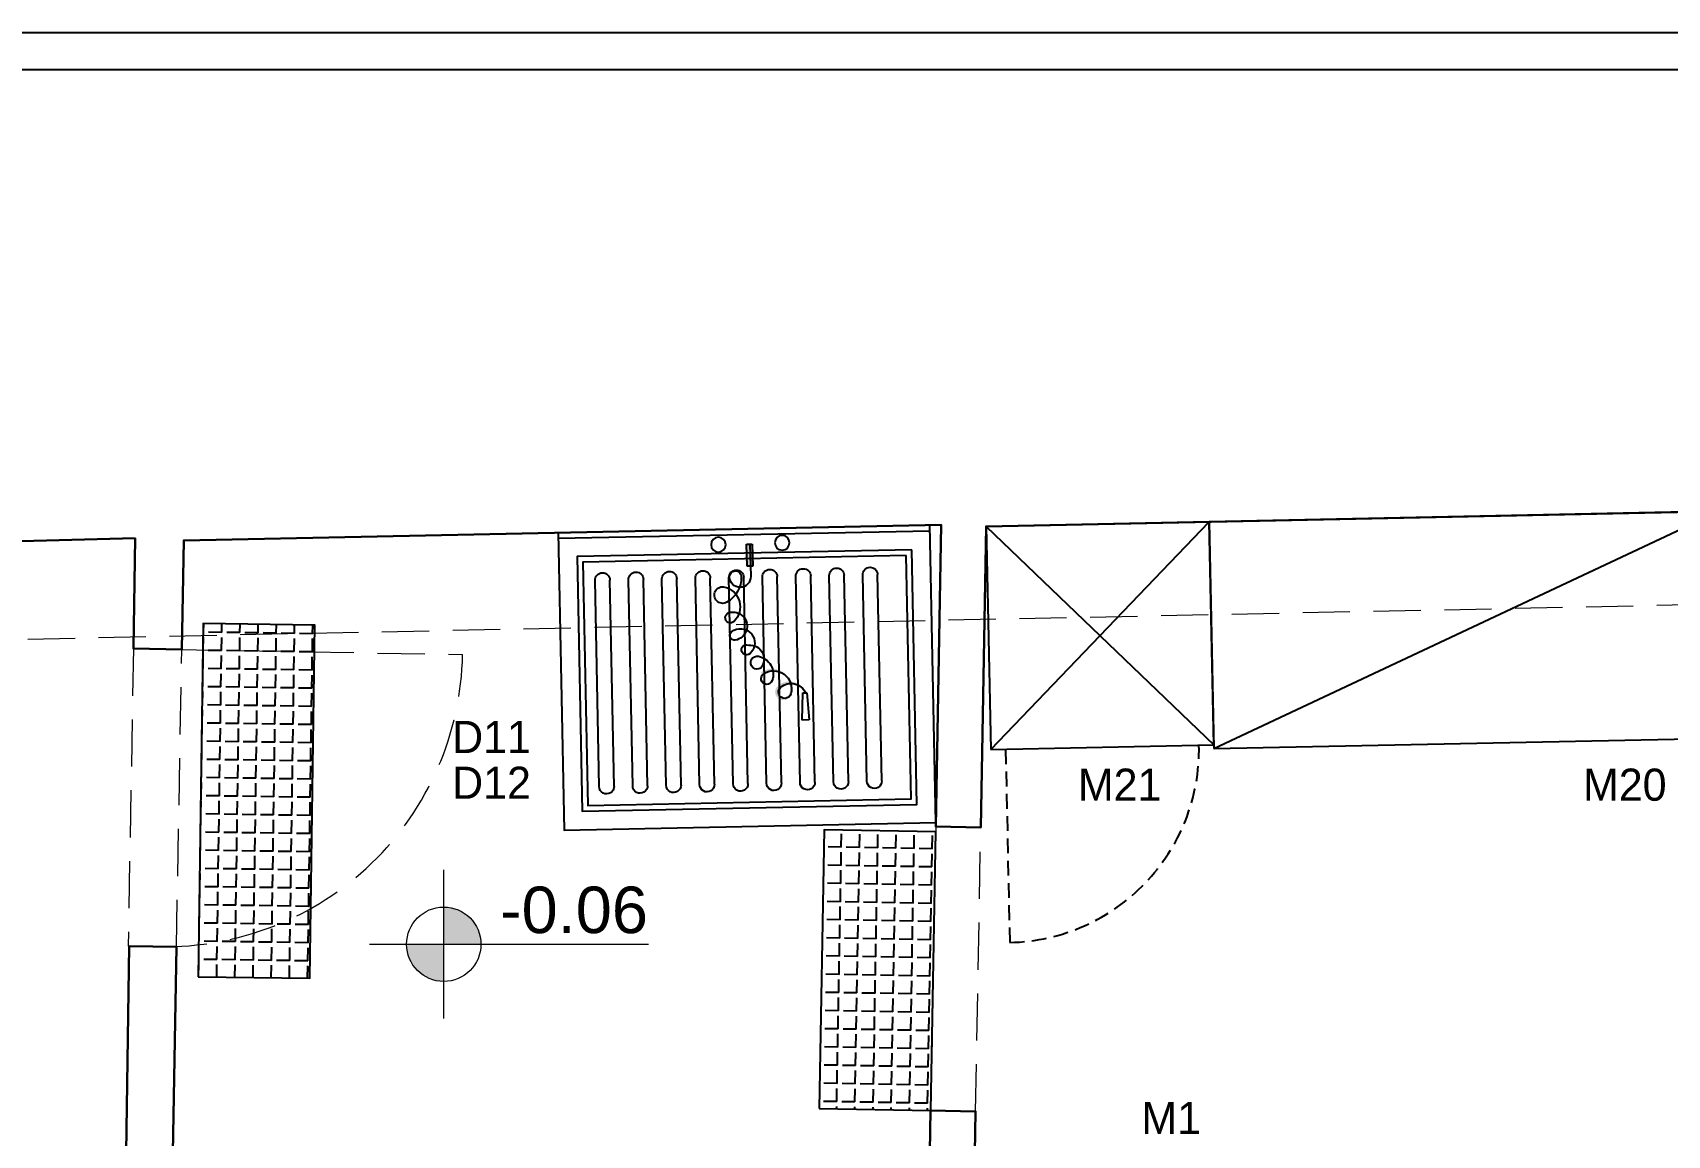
# Model space of a CAD drawing. Header units: centimetres. Extents: x 5488 to 20269, y -31398 to -19684.
# Drawn here: x 7123.2 to 7562.7, y -22222 to -21925.5 of the extents above; entities that cross this region are included whole.
import ezdxf
from ezdxf.enums import TextEntityAlignment as Align

# ---------------------------------------------------------------- set-up
doc = ezdxf.new("R2010")
doc.units = ezdxf.units.CM
for name, pattern in [('( Hidden )', [0.375, 0.25, -0.125]), ('DASHED', [0.75, 0.5, -0.25]), ('HIDDEN', [9.525, 6.35, -3.175])]:
    doc.linetypes.add(name, pattern=pattern)
for name, color, linetype, lineweight in [('CRC_plan_kot', 4, 'Continuous', 20), ('CRC_plan_kot_isim', 3, 'Continuous', 20), ('xxx_Auto_DIMENSION_INTERIOR', 33, 'Continuous', 0), ('xxx_Auto_Duvar_Duvar Gorunus 02', 251, 'Continuous', 9), ('xxx_Auto_Duvar_Duvar Plan Kesit', 7, 'Continuous', 30), ('xxx_Auto_Tefris_Silik', 252, 'Continuous', 13), ('xxx_Auto_Yardimci_Yazi', 7, 'Continuous', 9)]:
    doc.layers.add(name, color=color, linetype=linetype, lineweight=lineweight)
doc.layers.add('S2000-002 Çizgi', color=7, linetype='Continuous')
doc.styles.add('a_Arial-50', font='arial.ttf', dxfattribs={"height": 0.125})
doc.styles.add('TAKSİM', font='GOTHIC.TTF', dxfattribs={"height": 20})

# ---------------------------------------------------------------- blocks, each defined once
blk = doc.blocks.new('level_50')
for points in [[(10, 0, 0.414214), (0, 10), (0, 0)], [(0, 0), (-10, 0, 0.414214), (0, -10)]]:
    blk.add_hatch(color=256).paths.add_polyline_path(points)
for p, q in [((0, 0), (0, 20)), ((-20, 0), (0, 0)), ((0, -20), (0, 0)), ((0, 0), (55, 0))]:
    blk.add_line(p, q)
blk.add_circle((0, 0), 10)
blk = doc.blocks.new('level')
blk.add_blockref('level_50', (0, 0))
at = {"layer": 'xxx_Auto_Yardimci_Yazi', "style": 'a_Arial-50'}
blk.add_attdef('LEVEL', text='', height=12.5, dxfattribs=at).set_placement((35, 3), align=Align.CENTER)
blk = doc.blocks.new('PLAN KOT')
at = {"layer": 'CRC_plan_kot'}
ref = blk.add_blockref('level', (-1490.6, 2495.2), dxfattribs=at)
ref.add_attrib('LEVEL', '-0.06', dxfattribs={"layer": 'CRC_plan_kot_isim', "height": 12.5, "style": 'a_Arial-50'}).set_placement((-1455.6, 2498.2), align=Align.CENTER)
blk = doc.blocks.new('A$C19462346')
at = {"layer": 'S2000-002 Çizgi'}
h = blk.add_hatch(color=1, dxfattribs=at)
h.paths.add_polyline_path([(38.14, 38.2, -0.025454), (38.3, 38.72, 0.278063), (34.26, 35.82), (34.72, 35.62, -0.265675)])
h.paths.add_polyline_path([(38.84, 38.73, 0.028094), (38.3, 38.72, 0.025454), (38.14, 38.2, -0.030609), (38.67, 38.23, -0.027259)])
h.paths.add_polyline_path([(38.84, 38.73, 0.027259), (38.67, 38.23, -0.171751), (41.38, 37.28), (41.38, 37.28), (41.38, 37.28, -1.347305), (38.71, 35.45, -0.147228), (38.67, 38.23, 0.030609), (38.14, 38.2, 0.138731), (38.23, 35.3, 1.347306), (41.7, 37.67, 0.162476)])
h.paths.add_polyline_path([(45.94, 40.96), (46.21, 41.38, 0.483116), (38.3, 38.72, -0.028094), (38.84, 38.73, -0.470681)])
at = {"layer": 'S2000-002 Çizgi', "color": 1}
for p, q in [((47.89, 75.88), (47.83, 69.97)), ((47.89, 75.88), (47.83, 69.97)), ((49.44, 75.86), (47.89, 75.88)), ((49.44, 75.86), (47.89, 75.88)), ((48.54, 75.86), (48.45, 67.22)), ((49.38, 69.95), (49.44, 75.86)), ((49.38, 69.95), (49.44, 75.86)), ((14.31, 11.5), (14.31, 67)), ((18.31, 11.5), (18.31, 67)), ((23.31, 11.5), (23.31, 67)), ((27.31, 11.5), (27.31, 67)), ((32.31, 11.5), (32.31, 67)), ((36.31, 11.5), (36.31, 67)), ((41.31, 11.5), (41.31, 67)), ((45.31, 11.5), (45.31, 67)), ((47.83, 69.97), (49.38, 69.95)), ((47.83, 69.97), (49.38, 69.95)), ((50.31, 11.5), (50.31, 67)), ((54.31, 11.5), (54.31, 67)), ((59.31, 11.5), (59.31, 67)), ((63.31, 11.5), (63.31, 67)), ((68.31, 11.5), (68.31, 67)), ((72.31, 11.5), (72.31, 67)), ((77.31, 11.5), (77.31, 67)), ((81.31, 11.5), (81.31, 67)), ((86.31, 11.5), (86.31, 67)), ((90.31, 11.5), (90.31, 67)), ((33.96, 35.62), (33.48, 28.32)), ((33.96, 35.62), (33.48, 28.32)), ((35.02, 35.61), (33.96, 35.62)), ((35.02, 35.61), (33.96, 35.62)), ((35.35, 28.3), (35.02, 35.61)), ((35.35, 28.3), (35.02, 35.61)), ((33.48, 28.32), (35.35, 28.3))]:
    blk.add_line(p, q, dxfattribs=at)
for points in [[(0, 80), (100, 80), (100, 0), (0, 0)], [(0, 80), (100, 80), (100, 78.5), (0, 78.5)], [(5, 73.5), (95, 73.5), (95, 5), (5, 5)], [(6.5, 72), (93.5, 72), (93.5, 6.5), (6.5, 6.5)]]:
    blk.add_lwpolyline(points, close=True, dxfattribs=at)
for centre in [(39.8, 76.08), (56.95, 75.91)]:
    blk.add_circle(centre, 1.99, dxfattribs=at)
for centre, radius, start, end in [((16.31, 67), 2, 0, 180), ((25.31, 67), 2, 0, 180), ((34.31, 67), 2, 0, 180), ((43.31, 67), 2, 0, 180), ((51.31, 67.19), 2.86, 179.43, 359.43), ((52.31, 67), 2, 0, 180), ((52.57, 67.18), 1.6, 359.43, 179.43), ((58.61, 67.12), 7.64, 179.43, 242.0346), ((61.31, 67), 2, 0, 180), ((70.31, 67), 2, 0, 180), ((79.31, 67), 2, 0, 180), ((88.31, 67), 2, 0, 180), ((56.98, 59.17), 5.53, 105.7663, 225.7833), ((56.08, 62.35), 2.23, 242.0346, 105.7663), ((53.49, 53.92), 3.8, 74.9498, 261.6763), ((54.11, 56.23), 1.41, 225.7833, 74.9498), ((51.55, 49.38), 3.83, 52.4089, 229.1112), ((49.07, 44.98), 3.77, 86.0156, 220.6772), ((49.94, 47.51), 1.37, 229.1112, 116.3243), ((53.12, 51.41), 1.26, 261.6763, 52.4089), ((47.91, 40.86), 4.98, 103.1199, 200.7743), ((47.17, 43.99), 1.76, 236.8088, 103.1199), ((42.9, 36.88), 4.83, 57.0103, 197.5795), ((44.69, 39.64), 1.54, 200.7743, 57.0103), ((38.27, 33.89), 4.31, 51.245, 156.7533), ((39.91, 35.93), 1.7, 197.5795, 51.245), ((16.31, 11.5), 2, 180, 0), ((25.31, 11.5), 2, 180, 0), ((34.31, 11.5), 2, 180, 0), ((43.31, 11.5), 2, 180, 0), ((52.31, 11.5), 2, 180, 0), ((61.31, 11.5), 2, 180, 0), ((70.31, 11.5), 2, 180, 0), ((79.31, 11.5), 2, 180, 0), ((88.31, 11.5), 2, 180, 0)]:
    blk.add_arc(centre, radius, start, end, dxfattribs=at)
blk.add_solid([(49.38, 69.95), (47.83, 69.97), (49.44, 75.86), (47.89, 75.88)], dxfattribs=at)
blk = doc.blocks.new('A$C02492d94')
at = {"color": 1}
for p, q in [((0, 52), (60, 112)), ((0, 112), (60, 52))]:
    blk.add_line(p, q, dxfattribs=at)
blk.add_lwpolyline([(0, 52), (60, 52), (60, 112), (0, 112)], close=True, dxfattribs=at)
at = {"layer": 'S2000-002 Çizgi', "color": 1, "linetype": 'DASHED', "ltscale": 8}
blk.add_line((4, 52), (4, 0), dxfattribs=at)
blk.add_arc((4, 52), 52, 270, 0, dxfattribs=at)

msp = doc.modelspace()

# ---------------------------------------------------------------- hatches: boundary and pattern name
h = msp.add_hatch()
h.set_pattern_fill('ANGLE', color=256, scale=0.7, angle=89.1639)
h.set_pattern_definition([(89.163871, (-9937.496, 940.6733), (-4.8889794, 0.0713509), [3.556, -1.3335]), (179.163871, (-9937.496, 940.6733), (-0.0713509, -4.8889794), [3.556, -1.3335])])
h.paths.add_polyline_path([(7167.68, -22179.38), (7197.68, -22179.81), (7199.06, -22084.82), (7169.07, -22084.39)])
h = msp.add_hatch()
h.set_pattern_fill('ANGLE', color=256, scale=0.7, angle=88.9725)
h.set_pattern_definition([(88.9725, (-9979.0543, 309.3053), (-4.8887138, 0.08768), [3.556, -1.3335]), (178.9725, (-9979.0543, 309.3053), (-0.08768, -4.8887138), [3.556, -1.3335])])
h.paths.add_polyline_path([(7366.01, -22140.41), (7336.02, -22139.87), (7334.67, -22214.86), (7364.67, -22215.39)])

# ---------------------------------------------------------------- linework, layer by layer
msp.add_line((7440.83, -22118.03), (7576.53, -22054.2))
for points in [[(5795.86, -24865.48), (9910.86, -24865.48), (9910.86, -21925.48), (5795.86, -21925.48)], [(5805.86, -24855.48), (9900.86, -24855.48), (9900.86, -21935.48), (5805.86, -21935.48)], [(7440.83, -22118.03), (7577.8, -22115.18), (7576.53, -22054.2), (7439.56, -22057.04)], [(7167.68, -22179.38), (7197.68, -22179.81), (7199.06, -22084.82), (7169.07, -22084.39)], [(7334.67, -22214.86), (7364.67, -22215.39), (7366.01, -22140.41), (7336.02, -22139.87)]]:
    msp.add_lwpolyline(points, close=True)
at = {"layer": 'xxx_Auto_Duvar_Duvar Gorunus 02', "color": 6, "linetype": '( Hidden )', "ltscale": 30}
msp.add_lwpolyline([(7152.59, -22681.89), (7152.41, -22691.45), (7355.92, -22696.87), (7364.65, -22215.39), (7376.75, -22215.61), (7367.91, -22708.72), (7141.38, -22702.2), (7141.68, -22681.69)], close=True, dxfattribs=at)
at = {"layer": 'xxx_Auto_Duvar_Duvar Plan Kesit'}
msp.add_lwpolyline([(6864.46, -22081.2), (6864.73, -22068.94), (7150.73, -22061.47), (7150.3, -22091.14), (7163.3, -22091.38), (7163.83, -22062.02), (7367.51, -22057.89), (7366.04, -22139), (7378.12, -22139.21), (7379.57, -22058.28), (8343.11, -22038.28), (8341.11, -22923.93), (8420.38, -22923.93), (8419.86, -22701.09), (8430.65, -22701.04), (8430.59, -22673.72), (8418.86, -22673.75), (8419.23, -22633.61), (8400.3, -22633.85), (8405.96, -22334.51)], dxfattribs=at)
for points in [[(7143.1, -22584.33), (7149.13, -22171.13), (7161.85, -22171.37), (7154.48, -22584.33)], [(7356.79, -22696.82), (7364.65, -22215.39), (7376.75, -22215.61), (7368.98, -22696.82)]]:
    msp.add_lwpolyline(points, close=True, dxfattribs=at)
at = {"layer": 'xxx_Auto_Tefris_Silik', "linetype": 'HIDDEN', "ltscale": 2}
for points in [[(8776.38, -24402), (8756.73, -22062.73), (8353.52, -22063.11), (6851.88, -22094.25)], [(7150.3, -22091.14), (7148.85, -22171.13)], [(7161.85, -22171.37), (7163.3, -22091.38)], [(7366.04, -22139), (7364.67, -22215.39)], [(7376.75, -22215.61), (7378.12, -22139.21)], [(7376.75, -22215.61), (7378.12, -22139.21)]]:
    msp.add_lwpolyline(points, dxfattribs=at)
msp.add_lwpolyline([(7158.8, -22091.29), (7238.79, -22092.74, -0.414214), (7157.35, -22171.28)], format="xyb", dxfattribs=at)

# ---------------------------------------------------------------- block references
at = {"rotation": 1.189272323718749}
msp.add_blockref('A$C02492d94', (7381.9, -22170.26), dxfattribs=at)
at = {"layer": 'S2000-002 Çizgi', "xscale": -1, "rotation": 1.162920644921677}
msp.add_blockref('A$C19462346', (7366.06, -22137.93), dxfattribs=at)
at = {"layer": 'xxx_Auto_DIMENSION_INTERIOR'}
msp.add_blockref('PLAN KOT', (8724.34, -24665.85), dxfattribs=at)

# ---------------------------------------------------------------- texts
at = {"style": 'TAKSİM'}
for s, p in [('D11', (7246.57, -22119.21)), ('D12', (7246.57, -22131.53)), ('M21', (7415.47, -22132.05)), ('M20', (7551.3, -22132.05)), ('M1', (7429.33, -22221.69))]:
    msp.add_text(s, height=8.64, dxfattribs=at).set_placement(p, align=Align.CENTER)

doc.saveas('drawing.dxf')
